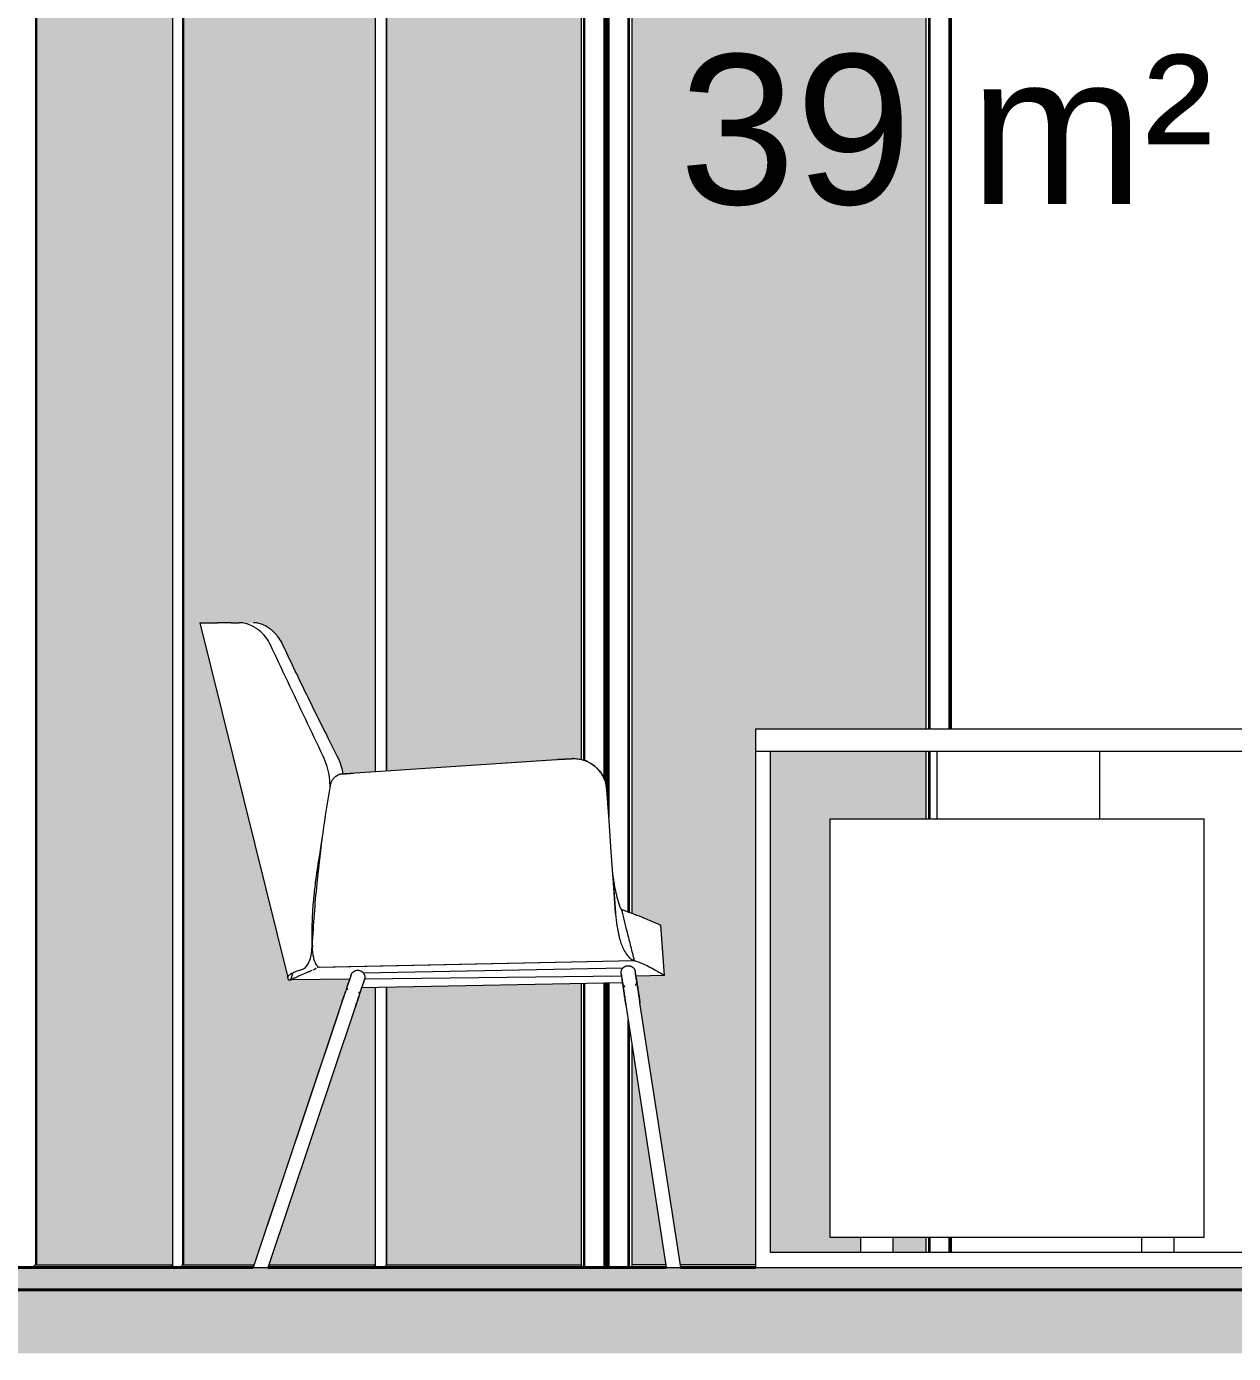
# Model space of a CAD drawing. Header units: millimetres. Extents: x -12186 to 152825, y -4386 to 9463.
# Drawn here: x 4589 to 6203, y -85 to 1689 of the extents above; entities that cross this region are included whole.
import ezdxf

# ---------------------------------------------------------------- set-up
doc = ezdxf.new("R2010")
doc.units = ezdxf.units.MM
doc.linetypes.add('1000 Dashed', pattern=[2, 1, -1])
for name, color, linetype, lineweight in [('A-AREA-IDEN', 2, 'Continuous', 5), ('A-FLOR', 192, 'Continuous', 9), ('A-FLOR-LEVL', 51, 'Continuous', 5), ('A-FLOR-PATT', 8, 'Continuous', 9), ('A-GLAZ-CURT', 52, 'Continuous', 5), ('A-GLAZ-CWMG', 51, 'Continuous', 5), ('I-FURN', 30, 'Continuous', 5), ('I-WALL', 2, 'Continuous', 9)]:
    doc.layers.add(name, color=color, linetype=linetype, lineweight=lineweight)
doc.styles.add('Arial_2', font='arial.ttf', dxfattribs={"height": 200})

# ---------------------------------------------------------------- blocks, each defined once
blk = doc.blocks.new('CHR01 - Operating Chair - CHR01 - Operating Chair-959927-Section A-A')
at = {"layer": 'I-FURN'}
for p, q in [((5365.8, 377.8), (5365, 376.7)), ((5368, 381.9), (5367, 380))]:
    blk.add_line(p, q, dxfattribs=at)
blk.add_ellipse((5331.9, 398.9), major_axis=(38.3, 11.7), ratio=0.99849, start_param=5.534312, end_param=5.569564, dxfattribs=at)
blk = doc.blocks.new('DSK05 - Client suite desking - 1600mm x 700mm x 720mm H_ 400mm x 500mm x 600mm H desk unit_ 50x20mm steel tubing and separator - Client suite desking-1039018-Section A-A')
at = {"layer": 'I-FURN'}
for p, q in [((5563.8, 750), (6263.8, 750)), ((5563.8, 750), (5563.8, 720)), ((6263.8, 720), (6263.8, 750)), ((5583.8, 720), (5563.8, 720)), ((5563.8, 720), (5563.8, 30)), ((5583.8, 50), (5583.8, 720)), ((6243.8, 720), (5583.8, 720)), ((5806.6, 630), (5806.6, 720)), ((6023.8, 720), (6023.8, 630)), ((6263.8, 720), (6243.8, 720)), ((6243.8, 720), (6243.8, 50)), ((6263.8, 30), (6263.8, 720)), ((5663.8, 630), (6163.8, 630)), ((5663.8, 70), (5663.8, 630)), ((6163.8, 70), (6163.8, 630)), ((6163.8, 70), (5663.8, 70)), ((5704.6, 50), (5704.6, 70)), ((5747.3, 70), (5747.3, 50)), ((6080.3, 50), (6080.3, 70)), ((6123, 70), (6123, 50)), ((6243.8, 50), (5583.8, 50)), ((5563.8, 30), (6263.8, 30))]:
    blk.add_line(p, q, dxfattribs=at)
blk = doc.blocks.new('Coalesse_Bindu_LowBackGuestChair - FABRIC-V197-Section A-A')
at = {"layer": 'I-FURN'}
for p, q in [((4820.9, 892.1), (4938.9, 417.9)), ((4820.9, 892.1), (4845.2, 892.1)), ((4863.1, 892.1), (4845.2, 892.1)), ((4863.1, 892.1), (4873.4, 892.1)), ((5317.9, 710.3), (5008.8, 689.7)), ((5317.9, 710.3), (5299.5, 709.1)), ((5299.5, 709.1), (5317.9, 710.3)), ((5300.1, 709.1), (5317.9, 710.3)), ((5012.7, 690), (5017.8, 690.3)), ((5373.2, 554.2), (5376.7, 503.6)), ((5442.1, 420.2), (5437.4, 487.5)), ((4974.2, 428.4), (4972, 427.6)), ((4976.8, 429.7), (4974.2, 428.4)), ((5402.1, 440.2), (4978, 430.9)), ((5402.1, 440.2), (4981.2, 431)), ((5387, 430.1), (5039.4, 423.3)), ((4939.4, 415.9), (4939.7, 414.6)), ((4939.7, 414.6), (4943.5, 414.6)), ((4945.4, 423.9), (4942.5, 414.5)), ((5021.6, 415.4), (4942.5, 414.5)), ((5019, 408.4), (5019.4, 409.7)), ((5021.1, 414.6), (5021.4, 415.5)), ((5037.7, 404.2), (5385.2, 411)), ((5037.7, 404.2), (5385.2, 411)), ((5040, 411.1), (5041.1, 414.4)), ((5385.2, 419.5), (5040.9, 415.6)), ((5384.4, 422.2), (5384.8, 419.8)), ((5442.1, 420.2), (5404, 419.7)), ((5037.4, 403.3), (5036.9, 402)), ((5011, 384.6), (4892.2, 30)), ((4912.3, 30), (5029.1, 378.6)), ((4912.3, 30), (5029.1, 378.6)), ((5011, 384.6), (5006.6, 371.4)), ((5390.7, 381), (5444.6, 30)), ((5390.7, 381), (5444.6, 30)), ((5463.9, 30), (5409.5, 383.9)), ((5463.9, 30), (5409.5, 383.9)), ((5006.4, 370.8), (4892.2, 30))]:
    blk.add_line(p, q, dxfattribs=at)
at = {"layer": 'I-FURN', "flags": 128}
for points in [[(5004.8, 713.8), (4999.1, 725.3), (4993.3, 736.8)], [(5376.7, 503.6), (5373.9, 544.5), (5371, 585.7), (5368.1, 627.3), (5365.2, 669.1)], [(4978.9, 565.7), (4979.9, 572.3), (4981, 578.9)], [(4962.3, 431.2), (4966.1, 436.2), (4969, 443.2), (4970.8, 452.1), (4971.5, 462.5)], [(5023.2, 420.9), (5023.3, 421.2), (5023.4, 421.6), (5023.6, 421.9), (5023.8, 422.3), (5024, 422.6), (5024.1, 422.9), (5024.4, 423.3), (5024.6, 423.6), (5024.8, 423.9), (5025.1, 424.2), (5025.3, 424.4), (5025.6, 424.7), (5025.9, 425), (5026.2, 425.2), (5026.5, 425.5), (5026.8, 425.7), (5027.1, 425.9), (5027.4, 426.1), (5027.7, 426.3), (5028.1, 426.4), (5028.4, 426.6), (5028.8, 426.8), (5029.1, 426.9), (5029.5, 427), (5029.9, 427.1), (5030.2, 427.2), (5030.6, 427.3), (5031, 427.3), (5031.4, 427.4), (5031.8, 427.4), (5032.1, 427.4), (5032.5, 427.4), (5032.9, 427.4), (5033.3, 427.3), (5033.7, 427.3), (5034, 427.2), (5034.4, 427.1), (5034.8, 427), (5035.1, 426.9), (5035.2, 426.9)], [(5035.2, 426.9), (5035.6, 426.8), (5035.9, 426.6), (5036.3, 426.5), (5036.6, 426.3), (5037, 426.1), (5037.3, 425.9), (5037.6, 425.7), (5037.9, 425.5), (5038.2, 425.2), (5038.5, 425), (5038.8, 424.7), (5039.1, 424.5), (5039.3, 424.2), (5039.6, 423.9), (5039.8, 423.6), (5040, 423.3), (5040.2, 423), (5040.4, 422.7), (5040.6, 422.3), (5040.8, 422), (5040.9, 421.6), (5041.1, 421.3), (5041.2, 420.9), (5041.3, 420.6), (5041.4, 420.2), (5041.5, 419.8), (5041.6, 419.4), (5041.7, 419.1), (5041.7, 418.7), (5041.7, 418.3), (5041.7, 417.9), (5041.7, 417.6), (5041.7, 417.2), (5041.7, 416.8), (5041.6, 416.4), (5041.6, 416), (5041.5, 415.7), (5041.4, 415.3), (5041.3, 414.9), (5041.2, 414.8)], [(5384.3, 422.6), (5384.3, 422.9), (5384.3, 423.3), (5384.2, 423.7), (5384.2, 424.1), (5384.2, 424.5), (5384.3, 424.8), (5384.3, 425.2), (5384.4, 425.6), (5384.4, 426), (5384.5, 426.4), (5384.6, 426.7), (5384.7, 427.1), (5384.9, 427.4), (5385, 427.8), (5385.2, 428.1), (5385.3, 428.5), (5385.5, 428.8), (5385.7, 429.1), (5385.9, 429.5), (5386.2, 429.8), (5386.4, 430.1), (5386.6, 430.4), (5386.9, 430.6), (5387.2, 430.9), (5387.4, 431.2), (5387.7, 431.4), (5388, 431.6), (5388.3, 431.9), (5388.7, 432.1), (5389, 432.3), (5389.3, 432.4), (5389.7, 432.6), (5390, 432.8), (5390.4, 432.9), (5390.7, 433), (5391.1, 433.2), (5391.5, 433.3), (5391.8, 433.3), (5392.2, 433.4), (5392.3, 433.4)], [(5392.3, 433.4), (5392.7, 433.5), (5393.1, 433.5), (5393.4, 433.5), (5393.8, 433.5), (5394.2, 433.5), (5394.6, 433.5), (5395, 433.5), (5395.3, 433.4), (5395.7, 433.3), (5396.1, 433.2), (5396.5, 433.1), (5396.8, 433), (5397.2, 432.9), (5397.5, 432.8), (5397.9, 432.6), (5398.2, 432.4), (5398.5, 432.2), (5398.9, 432), (5399.2, 431.8), (5399.5, 431.6), (5399.8, 431.4), (5400.1, 431.1), (5400.4, 430.9), (5400.6, 430.6), (5400.9, 430.3), (5401.1, 430), (5401.4, 429.7), (5401.6, 429.4), (5401.8, 429.1), (5402, 428.8), (5402.2, 428.4), (5402.4, 428.1), (5402.5, 427.8), (5402.7, 427.4), (5402.8, 427), (5402.9, 426.7), (5403, 426.3), (5403.1, 425.9), (5403.1, 425.6), (5403.2, 425.5)], [(4939.7, 414.6), (4939.4, 415.9), (4938.9, 417.9)], [(5023.2, 420.9), (5023.2, 420.9), (5023.1, 420.8), (5023.1, 420.6), (5023, 420.3), (5022.9, 420), (5022.8, 419.7), (5022.6, 419.2), (5022.5, 418.7), (5022.3, 418.2), (5022.1, 417.6), (5021.8, 416.9), (5021.6, 416.1), (5021.3, 415.3), (5021, 414.5), (5020.7, 413.5), (5020.4, 412.5), (5020, 411.5), (5019.7, 410.4), (5019.3, 409.3), (5018.9, 408.1), (5018.5, 406.9), (5018, 405.6), (5017.6, 404.3), (5017.1, 402.9), (5016.7, 401.5), (5016.2, 400.1), (5015.7, 398.6), (5015.2, 397.1), (5014.7, 395.6), (5014.2, 394), (5013.6, 392.4), (5013.1, 390.8), (5012.6, 389.2), (5012, 387.6), (5011.4, 385.9), (5011, 384.6)], [(5023, 420.4), (5021, 414.3), (5019.6, 410.1), (5018.8, 407.9)], [(5023, 420.4), (5023.1, 420.6), (5023.1, 420.8), (5023.2, 420.9), (5023.2, 420.9)], [(5029.1, 378.6), (5029.6, 380.2), (5030.2, 381.9), (5030.7, 383.5), (5031.3, 385.1), (5031.8, 386.7), (5032.3, 388.3), (5032.9, 389.9), (5033.4, 391.4), (5033.9, 392.9), (5034.4, 394.3), (5034.8, 395.8), (5035.3, 397.2), (5035.8, 398.5), (5036.2, 399.8), (5036.6, 401.1), (5037, 402.3), (5037.4, 403.5), (5037.8, 404.6), (5038.2, 405.7), (5038.5, 406.7), (5038.8, 407.7), (5039.1, 408.6), (5039.4, 409.4), (5039.7, 410.2), (5039.9, 411), (5040.2, 411.7), (5040.4, 412.3), (5040.6, 412.8), (5040.7, 413.3), (5040.9, 413.7), (5041, 414.1), (5041.1, 414.4), (5041.1, 414.6), (5041.2, 414.7), (5041.2, 414.8), (5041.2, 414.8)], [(5037.1, 402.4), (5038, 405.3), (5039.3, 409.1)], [(5041.2, 414.8), (5041.2, 414.8), (5041.2, 414.7), (5041.1, 414.5), (5041.1, 414.4)], [(5384.3, 422.6), (5384.3, 422.5), (5384.4, 422.4), (5384.4, 422.2), (5384.4, 422), (5384.5, 421.6), (5384.5, 421.2), (5384.6, 420.7), (5384.7, 420.1), (5384.8, 419.5), (5384.9, 418.8), (5385, 418), (5385.2, 417.1), (5385.3, 416.2), (5385.5, 415.2), (5385.6, 414.1), (5385.8, 413), (5386, 411.8), (5386.2, 410.6), (5386.4, 409.3), (5386.6, 407.9), (5386.8, 406.5), (5387, 405.1), (5387.3, 403.6), (5387.5, 402), (5387.7, 400.4), (5388, 398.7), (5388.3, 397.1), (5388.5, 395.3), (5388.8, 393.6), (5389.1, 391.8), (5389.3, 390), (5389.6, 388.2), (5389.9, 386.3), (5390.2, 384.4), (5390.5, 382.5), (5390.7, 381)], [(5384.4, 422.2), (5384.4, 422.4), (5384.3, 422.5), (5384.3, 422.6)], [(5385, 418), (5385.7, 413.5), (5386, 411.4)], [(5386.1, 411.2), (5385.9, 412.4), (5385.5, 414.7)], [(5389.7, 405.1), (5389.4, 405.3), (5389.2, 405.6), (5388.9, 405.8), (5388.6, 406.1), (5388.3, 406.4), (5388.1, 406.7), (5387.9, 407), (5387.6, 407.3), (5387.4, 407.6), (5387.2, 407.9), (5387.1, 408.3), (5386.9, 408.6), (5386.7, 409), (5386.6, 409.3), (5386.5, 409.7), (5386.3, 410), (5386.2, 410.4), (5386.2, 410.8), (5386.1, 411.1)], [(5387, 405.4), (5386.8, 406.8), (5386.5, 408.2), (5386.3, 409.6), (5386.1, 410.9)], [(5405, 413.8), (5405, 413.4), (5405, 413), (5405, 412.6), (5405, 412.2), (5405, 411.9), (5404.9, 411.5), (5404.9, 411.1), (5404.8, 410.7), (5404.7, 410.4), (5404.6, 410), (5404.5, 409.6), (5404.4, 409.3), (5404.2, 408.9), (5404.1, 408.6), (5403.9, 408.2), (5403.7, 407.9), (5403.5, 407.6), (5403.3, 407.3), (5403.1, 406.9)], [(5403.2, 425.5), (5403.2, 425.4), (5403.2, 425.3), (5403.2, 425.1), (5403.2, 425.1)], [(5409.5, 383.9), (5409.2, 385.8), (5409, 387.7), (5408.7, 389.6), (5408.4, 391.5), (5408.1, 393.3), (5407.8, 395.1), (5407.6, 396.9), (5407.3, 398.6), (5407, 400.3), (5406.8, 402), (5406.5, 403.6), (5406.3, 405.2), (5406, 406.8), (5405.8, 408.3), (5405.6, 409.7), (5405.4, 411.1), (5405.2, 412.5), (5405, 413.8), (5404.8, 415), (5404.6, 416.2), (5404.4, 417.3), (5404.3, 418.3), (5404.1, 419.3), (5404, 420.2), (5403.8, 421), (5403.7, 421.8), (5403.6, 422.5), (5403.5, 423.1), (5403.4, 423.7), (5403.4, 424.2), (5403.3, 424.6), (5403.2, 424.9), (5403.2, 425.2), (5403.2, 425.3), (5403.2, 425.4), (5403.2, 425.5)], [(5404.9, 414.1), (5404.7, 415.3), (5404.2, 418.9), (5403.3, 424.9), (5403.2, 425.1)], [(5403.9, 420.5), (5404.1, 419.1), (5404.7, 415.4), (5404.9, 414.1)], [(5404.6, 415.9), (5404.8, 414.7), (5405, 413.5), (5405.2, 412.2), (5405.4, 410.8), (5405.6, 409.4), (5405.9, 408), (5406.1, 406.4), (5406.3, 404.9)], [(5011, 384.6), (5011.6, 386.3), (5012.1, 387.9), (5012.7, 389.6), (5013.2, 391.2), (5013.8, 392.8), (5014.3, 394.4), (5014.8, 395.9), (5015.3, 397.4), (5015.8, 398.9)], [(5018.7, 401.3), (5018.6, 401.7), (5018.5, 402.1), (5018.4, 402.4), (5018.3, 402.8), (5018.2, 403.2), (5018.2, 403.6), (5018.2, 404), (5018.2, 404.3), (5018.2, 404.7), (5018.2, 405.1), (5018.2, 405.5), (5018.3, 405.9), (5018.3, 406.2), (5018.4, 406.6), (5018.5, 407), (5018.6, 407.3)], [(5034.2, 394), (5033.8, 392.6), (5033.3, 391.1), (5032.8, 389.5), (5032.2, 388), (5031.7, 386.4), (5031.2, 384.8), (5030.6, 383.1), (5030.1, 381.5), (5029.5, 379.9), (5029.1, 378.6)], [(5036.6, 401), (5036.5, 400.7), (5036.3, 400.3), (5036.1, 400), (5035.9, 399.7), (5035.7, 399.3), (5035.5, 399), (5035.3, 398.7), (5035.1, 398.4), (5034.8, 398.1), (5034.6, 397.8), (5034.3, 397.6), (5034, 397.3), (5033.7, 397), (5033.4, 396.8), (5033.1, 396.6)], [(5390.7, 381), (5390.4, 382.9), (5390.1, 384.8), (5389.8, 386.7), (5389.6, 388.6), (5389.3, 390.4), (5389, 392.2), (5388.7, 394), (5388.5, 395.7), (5388.2, 397.4), (5387.9, 399.1), (5387.7, 400.7), (5387.4, 402.3), (5387.2, 403.9)], [(5406.4, 404.6), (5406.6, 403.3), (5406.8, 401.6), (5407.1, 400), (5407.3, 398.2), (5407.6, 396.5), (5407.9, 394.7), (5408.2, 392.9), (5408.4, 391), (5408.7, 389.2), (5409, 387.3), (5409.3, 385.4), (5409.5, 383.9)], [(4892.2, 30), (4892.8, 30), (4894, 30), (4895.6, 30), (4897.5, 30), (4899.8, 30), (4902.2, 30)], [(4902.2, 30), (4904.6, 30), (4906.9, 30), (4908.9, 30), (4910.5, 30), (4911.6, 30), (4912.2, 30)], [(5444.7, 30), (5445.2, 30), (5446.3, 30), (5447.9, 30), (5449.8, 30), (5451.9, 30), (5454.2, 30)], [(5454.2, 30), (5456.6, 30), (5458.7, 30), (5460.6, 30), (5462.2, 30), (5463.3, 30), (5463.8, 30)]]:
    blk.add_lwpolyline(points, dxfattribs=at)
at = {"layer": 'I-FURN'}
blk.add_ellipse((5299.8, 1639.1), major_axis=(402.5, 1221.1), ratio=0.234881, start_param=3.352915, end_param=3.366332, dxfattribs=at)
for points, knots in [([(4894.2, 886), (4891.8, 887.3), (4888.2, 889), (4883.3, 890.7), (4878.7, 891.8), (4875.4, 892.1), (4873.4, 892.1)], [-1, -1, -1, -1, -0.666667, -0.5, -0.333333, 0, 0, 0, 0]), ([(4931.7, 863.2), (4930.3, 866.3), (4927.7, 870.7), (4924, 875.3), (4921.8, 877.8), (4920.1, 879.5), (4918.3, 881.2), (4915.8, 883.3), (4911.3, 886.5), (4907.5, 888.5), (4904.9, 889.6)], [0, 0, 0, 0, 0.25, 0.375, 0.4375, 0.5, 0.5625, 0.625, 0.75, 1, 1, 1, 1]), ([(4995.2, 671.1), (4995.3, 675.8), (4994.4, 690.5), (4990.1, 704.8), (4985.9, 713.8)], [-0.7379624, -0.7379624, -0.7379624, -0.7379624, -0.5, 0, 0, 0, 0]), ([(5012.9, 689.8), (5012.2, 693.5), (5010.2, 701.7), (5007, 709.5), (5004.8, 713.8)], [-0.4476971, -0.4476971, -0.4476971, -0.4476971, -0.25, 0, 0, 0, 0]), ([(5317.9, 710.3), (5319, 710.4), (5321.3, 710.5), (5324.7, 710.3), (5328.1, 709.9), (5331, 709.3), (5333.3, 708.7), (5335, 708.1), (5336.7, 707.5), (5339, 706.6), (5340.6, 705.8), (5341.7, 705.2)], [0, 0, 0, 0, 0.142857, 0.285714, 0.428571, 0.571429, 0.642857, 0.714286, 0.785714, 0.857143, 1, 1, 1, 1]), ([(5356.9, 691.9), (5356.3, 692.8), (5354.9, 694.6), (5353.4, 696.3), (5352.5, 697.1)], [-0.4690345, -0.4690345, -0.4690345, -0.4690345, -0.4, -0.3215841, -0.3215841, -0.3215841, -0.3215841]), ([(4998.8, 682.4), (4999.2, 683), (4999.8, 683.8), (5000.7, 684.8), (5001.5, 685.5), (5002.2, 686.2), (5003, 686.8), (5003.8, 687.3), (5004.7, 687.9), (5005.4, 688.4), (5006, 688.7), (5006.2, 688.8), (5006.5, 688.9), (5006.9, 689.1), (5007.3, 689.3), (5007.6, 689.4), (5007.7, 689.4), (5008, 689.5), (5008.4, 689.6), (5008.7, 689.7), (5008.8, 689.7)], [0, 0, 0, 0, 0.142857, 0.214286, 0.285714, 0.357143, 0.428571, 0.5, 0.571429, 0.678571, 0.705357, 0.71875, 0.732143, 0.785714, 0.839286, 0.852679, 0.866071, 0.892857, 0.946429, 1, 1, 1, 1]), ([(5012.8, 690), (5014.5, 690.1), (5019.1, 690.4), (5023.6, 690.7), (5026.3, 690.9)], [0.2157799, 0.2157799, 0.2157799, 0.2157799, 0.5, 1, 1, 1, 1]), ([(5362.2, 682.3), (5362.1, 682.4), (5361.3, 684.6), (5360.2, 686.8), (5359, 688.7)], [-0.7049321, -0.7049321, -0.7049321, -0.7049321, -0.7, -0.5505841, -0.5505841, -0.5505841, -0.5505841]), ([(5362.2, 682.3), (5361.6, 683.8), (5360.6, 686), (5359.4, 688.1), (5359, 688.7)], [0.2950679, 0.2950679, 0.2950679, 0.2950679, 0.4, 0.4494159, 0.4494159, 0.4494159, 0.4494159]), ([(4971.9, 466.3), (4972.7, 479.8), (4974.5, 507), (4978.8, 555.2), (4985.5, 610.9), (4992, 652.9), (4995.6, 674)], [0, 0, 0, 0, 0.2, 0.4, 0.7, 1, 1, 1, 1]), ([(5385.2, 508.7), (5385.7, 508.5), (5386.8, 508), (5388, 507.5), (5388.7, 507.3)], [0.0380161, 0.0380161, 0.0380161, 0.0380161, 0.5, 1, 1, 1, 1]), ([(5390.2, 506.7), (5395.6, 504.8), (5405.5, 501.1), (5421.3, 494.8), (5434.1, 489.1), (5437.4, 487.5), (5437.4, 487.5)], [0, 0, 0, 0, 0.0833333, 0.1666667, 0.3333333, 0.5, 0.5, 0.5, 0.5]), ([(5378.5, 487.8), (5379.4, 481.3), (5381.9, 469), (5388.1, 452.4), (5393.8, 445.2), (5397.4, 442.7)], [-1, -1, -1, -1, -0.7, -0.4, 0, 0, 0, 0]), ([(4981.2, 431), (4980, 431.5), (4978.3, 432.9), (4976.3, 435.9), (4975.1, 438.6), (4974.1, 441.4), (4973.3, 444.2), (4972.7, 447.3), (4972.2, 450.7), (4971.9, 454.4), (4971.7, 459.4), (4971.8, 463.5), (4971.9, 466.3)], [0, 0, 0, 0, 0.2, 0.3, 0.4, 0.475, 0.55, 0.625, 0.7, 0.775, 0.85, 1, 1, 1, 1]), ([(5442.1, 420.2), (5442.1, 420.2), (5439.8, 421.6), (5431.7, 426.3), (5426, 429.5), (5422.7, 431.3)], [0.5, 0.5, 0.5, 0.5, 0.75, 0.875, 1, 1, 1, 1]), ([(4966.4, 425.3), (4959.4, 422.2), (4948.4, 417.2), (4942.4, 414.4), (4942.4, 414.4), (4942.8, 414.6)], [0, 0, 0, 0, 0.2222222, 0.4444444, 0.5555556, 0.5555556, 0.5555556, 0.5555556]), ([(5040.5, 413.8), (5040.4, 413.2), (5040.3, 412.3), (5040, 411.3), (5039.8, 410.7), (5039.7, 410.5), (5039.7, 410.3)], [0, 0, 0, 0, 0.0555556, 0.0833333, 0.0972222, 0.1111111, 0.1111111, 0.1111111, 0.1111111]), ([(5384.7, 420.6), (5384.8, 419.9), (5384.9, 419.2), (5385.1, 418.5), (5385.1, 418.4)], [-1, -1, -1, -1, -0.94444444, -0.93437121, -0.93437121, -0.93437121, -0.93437121])]:
    blk.add_open_spline(points, degree=3, knots=knots, dxfattribs=at)
for points in [[(4904.9, 889.6), (4902.7, 890.5), (4898.4, 891.8), (4894.5, 892.1), (4892.7, 892.1)], [(4900.6, 881.6), (4899.6, 882.4), (4897.5, 884), (4895.3, 885.3), (4894.2, 886)], [(4915.1, 863.2), (4913.4, 866.8), (4909.2, 873.6), (4903.6, 879.2), (4900.6, 881.6)], [(4985.9, 713.8), (4978, 730.4), (4962.2, 763.6), (4938.6, 813.4), (4922.9, 846.6), (4915.1, 863.2)], [(4993.3, 736.8), (4982.7, 757.7), (4961.9, 799.8), (4941.7, 842), (4931.7, 863.2)], [(5321.1, 710.4), (5320.1, 710.4), (5319, 710.4), (5317.9, 710.3)], [(5317.9, 710.3), (5319, 710.4), (5320.2, 710.4), (5321.3, 710.4)], [(5321.1, 710.4), (5320.1, 710.4), (5319, 710.4), (5317.9, 710.3)], [(5340.5, 705.8), (5339.5, 706.3), (5337.4, 707.3), (5335.2, 708), (5334.2, 708.4)], [(5340.5, 705.8), (5339.5, 706.3), (5337.4, 707.3), (5335.2, 708), (5334.2, 708.4)], [(5341.7, 705.2), (5348.3, 701.7), (5359.8, 691.2), (5364.7, 676.5), (5365.2, 669.1)], [(5349.8, 699.7), (5347.9, 701.3), (5345.9, 702.8), (5343.7, 704.1)], [(5349.8, 699.7), (5347.9, 701.3), (5345.9, 702.8), (5343.7, 704.1)], [(5356.9, 691.9), (5355.6, 693.8), (5354.1, 695.5), (5352.5, 697.1)], [(4995.6, 674), (4995.9, 675.5), (4996.7, 678.4), (4998, 681.1), (4998.8, 682.4)], [(5008.8, 689.7), (5011.9, 689.9), (5017.9, 690.3), (5023.6, 690.7), (5026.3, 690.9)], [(5365.2, 669.1), (5365, 672.1), (5364.4, 675.2), (5363.6, 678.2)], [(5365.2, 669.1), (5365, 672.1), (5364.4, 675.2), (5363.6, 678.2)], [(4981, 578.9), (4982.2, 587.1), (4983.6, 595.4), (4984.9, 603.6)], [(4971.4, 472.5), (4971.3, 479.8), (4971.4, 494.7), (4972.9, 518), (4975.4, 541.7), (4977.6, 557.7), (4978.9, 565.7)], [(5382.5, 513.2), (5380.1, 520.9), (5376.1, 536.3), (5373.6, 551.8), (5372.8, 559.5)], [(5376.7, 503.6), (5376.9, 501), (5377.4, 495.7), (5378.1, 490.4), (5378.5, 487.8)], [(5385, 508.8), (5384.9, 508.9), (5384.5, 509.1), (5384, 509.8), (5383.4, 510.7), (5382.9, 511.9), (5382.7, 512.7), (5382.5, 513.2)], [(5392.6, 478.1), (5391.3, 483.2), (5388.8, 493.5), (5386.3, 503.7), (5385, 508.8)], [(5392.6, 478.1), (5391.3, 483.2), (5388.8, 493.5), (5386.3, 503.7), (5385, 508.8)], [(5388.7, 507.3), (5389, 507.2), (5389.5, 507), (5390, 506.8), (5390.2, 506.7)], [(4971.5, 466.9), (4971.5, 467.8), (4971.4, 469.7), (4971.4, 471.6), (4971.4, 472.5)], [(4971.5, 462.5), (4971.5, 463.2), (4971.5, 464.7), (4971.5, 466.2), (4971.5, 466.9)], [(4971.5, 462.5), (4971.6, 461.2), (4971.7, 460), (4971.8, 458.8)], [(5402.1, 440.2), (5400.6, 446.6), (5397.5, 459.2), (5394.3, 471.8), (5392.6, 478.1)], [(5402.1, 440.2), (5400.6, 446.6), (5397.5, 459.2), (5394.3, 471.8), (5392.6, 478.1)], [(4942.6, 422.6), (4944.1, 423.6), (4948.1, 425.5), (4953.9, 427.4), (4957.3, 428.4)], [(4957.3, 428.4), (4958.2, 428.6), (4959.8, 429.3), (4961.4, 430.5), (4962.3, 431.2)], [(5397.4, 442.7), (5398.2, 442.1), (5399.8, 441.2), (5401.3, 440.5), (5402.1, 440.2)], [(5422.7, 431.3), (5419.9, 432.9), (5413.6, 435.9), (5406.1, 438.8), (5402.1, 440.2)], [(4938.9, 417.9), (4938.7, 418.5), (4939.2, 420), (4941.2, 421.6), (4942.6, 422.6)], [(5384.7, 421.3), (5384.7, 421), (5384.7, 420.8), (5384.7, 420.6)], [(5385, 419.2), (5385, 419.6), (5385, 420.1), (5385, 420.6)]]:
    blk.add_open_spline(points, degree=3, dxfattribs=at)
blk = doc.blocks.new('System Panel - Glazed-1545070-Section A-A')
at = {"layer": 'A-GLAZ-CURT'}
h = blk.add_hatch(color=256, dxfattribs=at)
h.paths.add_polyline_path([(5070.8, 33.7), (5331.2, 33.7), (5331.2, 410.1), (5070.8, 404.6), (5070.8, 72.6)])
h.paths.add_polyline_path([(5070.8, 693.8), (5327.9, 709.8), (5331.2, 710.4), (5331.2, 2571.3), (5070.8, 2571.3), (5070.8, 693.9)])
for p, q in [((5070.8, 2571.3), (5070.8, 693.8)), ((5070.8, 404.6), (5070.8, 33.7))]:
    blk.add_line(p, q, dxfattribs=at)
blk = doc.blocks.new('Rectangular Mullion - Clarity Aluminium Bottom Frame-1545066-Section A-A')
at = {"layer": 'A-GLAZ-CWMG'}
for p, q in [((5070, 33.7), (5068.6, 30)), ((5070, 33.7), (5331.7, 33.7)), ((5332, 30), (5331.7, 33.7))]:
    blk.add_line(p, q, dxfattribs=at)
blk = doc.blocks.new('System Panel - Glazed-1545071-Section A-A')
at = {"layer": 'A-GLAZ-CURT'}
h = blk.add_hatch(color=256, dxfattribs=at)
h.paths.add_polyline_path([(5055.3, 30), (5055.3, 404.7), (5037.5, 403.7), (4913.4, 33.7), (5055.3, 33.7), (5055.3, 30)])
h.paths.add_polyline_path([(4799.8, 33.7), (4893.5, 33.7), (5020.7, 415.5), (4942.6, 414.9), (4939.3, 416.3), (4820.9, 892.1), (4900.1, 891), (4905.2, 889.4), (4917.4, 881.6), (4923.7, 875.3), (4929.6, 866.9), (4933.7, 859.1), (4996.8, 729.7), (5010.2, 700.7), (5013.4, 689.8), (5055.3, 693.5), (5055.3, 2571.3), (4799.3, 2571.3), (4799.3, 33.7)])
blk.add_line((4799.3, 2571.3), (4799.3, 33.7), dxfattribs=at)
blk = doc.blocks.new('Rectangular Mullion - Clarity Aluminium Bottom Frame-1545068-Section A-A')
at = {"layer": 'A-GLAZ-CWMG'}
for p, q in [((4798, 33.7), (4795.1, 30)), ((4795.1, 30), (4795.5, 30)), ((4798, 33.7), (4893.5, 33.7)), ((4913.4, 33.7), (5055.3, 33.7)), ((5053.9, 30), (5055.3, 33.7)), ((5055.3, 33.7), (5055.3, 30))]:
    blk.add_line(p, q, dxfattribs=at)
blk = doc.blocks.new('System Panel - Glazed-1456966-Section A-A')
at = {"layer": 'A-GLAZ-CURT'}
blk.add_hatch(color=256, dxfattribs=at).paths.add_polyline_path([(4784.4, 30), (4784.6, 31.1), (4784.4, 2571.3), (4602.7, 2571.3), (4602.7, 33.7), (4784.4, 33.7), (4784.4, 30)])
blk.add_line((4602.7, 2571.3), (4602.7, 33.7), dxfattribs=at)
blk = doc.blocks.new('Rectangular Mullion - Clarity Aluminium Bottom Frame-1456952-Section A-A')
at = {"layer": 'A-GLAZ-CWMG'}
for p, q in [((4601.1, 33.7), (4597.1, 30)), ((4601.1, 33.7), (4784.4, 33.7)), ((4781.5, 30), (4784.4, 33.7)), ((4784.4, 33.7), (4784.4, 31.1))]:
    blk.add_line(p, q, dxfattribs=at)
blk = doc.blocks.new('Rectangular Mullion - Clarity Aluminium Mid Frame-V200-Section A-A')
at = {"layer": 'A-GLAZ-CWMG'}
blk.add_line((4601.3, 2571.3), (4601.3, 33.7), dxfattribs=at)
blk = doc.blocks.new('Rectangular Mullion - Clarity Aluminium Mid Frame-V201-Section A-A')
at = {"layer": 'A-GLAZ-CWMG'}
for p, q in [((4784.6, 2605), (4784.6, 31.1)), ((4798.1, 2571.3), (4798.1, 33.7))]:
    blk.add_line(p, q, dxfattribs=at)
blk = doc.blocks.new('Rectangular Mullion - Clarity Aluminium Mid Frame-V202-Section A-A')
at = {"layer": 'A-GLAZ-CWMG'}
for p, q in [((5055.3, 2571.2), (5055.3, 692.8)), ((5070, 2571.3), (5070, 693.8)), ((5055.3, 404.6), (5055.3, 33.8)), ((5070, 404.6), (5070, 33.7))]:
    blk.add_line(p, q, dxfattribs=at)
blk = doc.blocks.new('Rectangular Mullion - Clarity Aluminium Bottom Frame-1456970-Section A-A')
at = {"layer": 'A-GLAZ-CWMG'}
for p, q in [((5334.4, 708.3), (5334.4, 2605)), ((5335.7, 707.8), (5335.7, 2605)), ((5361.6, 683), (5361.6, 2605)), ((5362.4, 681.3), (5362.4, 2605)), ((5363.9, 676.5), (5363.9, 2605)), ((5364.4, 673.3), (5364.4, 2605)), ((5364.9, 670.5), (5364.9, 2605)), ((5364.9, 670.6), (5364.9, 2605)), ((5331.2, 709.2), (5331.2, 2571.3)), ((5331.2, 33.7), (5331.2, 410.2)), ((5334.4, 30), (5334.4, 410.2)), ((5335.7, 30), (5335.7, 410.3)), ((5361.6, 30), (5361.6, 410.8)), ((5362.4, 30), (5362.4, 410.8)), ((5363.9, 30), (5363.9, 410.8)), ((5364.4, 30), (5364.4, 410.8)), ((5364.9, 30), (5364.9, 410.8)), ((5364.9, 30), (5364.9, 410.8))]:
    blk.add_line(p, q, dxfattribs=at)
blk = doc.blocks.new('System Panel - Glazed-1544942-Section A-A')
at = {"layer": 'A-GLAZ-CURT'}
h = blk.add_hatch(color=256, dxfattribs=at)
h.paths.add_polyline_path([(5399, 33.7), (5444.1, 33.7), (5399, 327.4), (5399, 39.4)])
h.paths.add_polyline_path([(5557.3, 33.7), (5563.8, 33.7), (5563.8, 750), (5791.6, 750), (5791.6, 2571.3), (5399, 2571.3), (5399, 503.5), (5431.3, 490.3), (5437.4, 487.5), (5442.1, 420.2), (5404.1, 419.4), (5416.5, 338.2), (5463.8, 33.7), (5522.9, 33.7)])
h.paths.add_polyline_path([(5663.8, 50), (5704.6, 50), (5704.6, 70), (5663.8, 70), (5663.8, 630), (5791.6, 630), (5791.6, 720), (5583.8, 720), (5583.8, 50), (5660.6, 50)])
h.paths.add_polyline_path([(5791.6, 50), (5791.6, 70), (5747.3, 70), (5747.3, 50), (5763.9, 50)])
blk = doc.blocks.new('Rectangular Mullion - Clarity Aluminium Bottom Frame-1544941-Section A-A')
at = {"layer": 'A-GLAZ-CWMG'}
for p, q in [((5399, 30), (5399, 33.7)), ((5444.1, 33.7), (5399, 33.7)), ((5563.8, 33.7), (5463.2, 33.7))]:
    blk.add_line(p, q, dxfattribs=at)
blk = doc.blocks.new('Rectangular Mullion - Clarity Aluminium Top Frame-V208-Section A-A')
at = {"layer": 'A-GLAZ-CWMG'}
for p, q in [((5795.3, 2605), (5795.3, 750)), ((5796.8, 2605), (5796.8, 750)), ((5822.7, 750), (5822.7, 2605)), ((5823.3, 750), (5823.3, 2605)), ((5823.9, 2605), (5823.9, 750)), ((5824.7, 2605), (5824.7, 750)), ((5791.6, 2571.3), (5791.6, 750)), ((5791.6, 720), (5791.6, 630)), ((5795.3, 720), (5795.3, 630)), ((5796.8, 720), (5796.8, 630)), ((5791.6, 70), (5791.6, 50)), ((5795.3, 70), (5795.3, 50)), ((5796.8, 70), (5796.8, 50)), ((5822.7, 50), (5822.7, 70)), ((5823.3, 50), (5823.3, 70)), ((5823.9, 70), (5823.9, 50)), ((5824.7, 70), (5824.7, 50))]:
    blk.add_line(p, q, dxfattribs=at)
blk = doc.blocks.new('Rectangular Mullion - Clarity Aluminium Bottom Frame-V210-Section A-A')
at = {"layer": 'A-GLAZ-CWMG'}
for p, q in [((5365.3, 2605), (5365.3, 667.6)), ((5365.9, 659), (5365.9, 2605)), ((5366.7, 647.8), (5366.7, 2605)), ((5367.3, 2605), (5367.3, 639.2)), ((5367.8, 2605), (5367.8, 631.9)), ((5393.8, 505.4), (5393.8, 2605)), ((5395.3, 504.9), (5395.3, 2605)), ((5399, 504.2), (5399, 2571.3)), ((5365.3, 410.8), (5365.3, 30)), ((5365.9, 30), (5365.9, 410.8)), ((5366.7, 30), (5366.7, 410.9)), ((5367.3, 410.9), (5367.3, 30)), ((5367.8, 410.9), (5367.8, 30)), ((5393.8, 30), (5393.8, 361)), ((5395.3, 30), (5395.3, 351.3)), ((5399, 33.7), (5399, 327.4))]:
    blk.add_line(p, q, dxfattribs=at)

msp = doc.modelspace()

# ---------------------------------------------------------------- hatches: boundary and pattern name
at = {"layer": 'A-FLOR-PATT'}
for points in [[(1438.7, 0), (7548.7, 0), (7548.7, 30), (1438.7, 30)], [(1438.7, -85), (7548.7, -85), (7548.7, 0), (1438.7, 0), (1438.7, -60.2)]]:
    msp.add_hatch(color=9, dxfattribs=at).paths.add_polyline_path(points)

# ---------------------------------------------------------------- linework, layer by layer
at = {"layer": 'A-FLOR', "color": 55, "lineweight": 40}
for p, q in [((4892.2, 30), (1438.7, 30)), ((5444.7, 30), (4912.2, 30)), ((5563.8, 30), (5463.8, 30)), ((7548.7, 0), (1438.7, 0))]:
    msp.add_line(p, q, dxfattribs=at)
at = {"layer": 'A-FLOR-LEVL', "linetype": '1000 Dashed'}
msp.add_line((-12186, 0), (32340.6, 0), dxfattribs=at)
at = {"layer": 'I-WALL'}
for p, q in [((5825.3, 2605), (5825.3, 750)), ((5825.3, 70), (5825.3, 50))]:
    msp.add_line(p, q, dxfattribs=at)

# ---------------------------------------------------------------- block references
at = {"layer": 'A-GLAZ-CURT'}
for name in ['System Panel - Glazed-1456966-Section A-A', 'System Panel - Glazed-1545071-Section A-A', 'System Panel - Glazed-1545070-Section A-A', 'System Panel - Glazed-1544942-Section A-A']:
    msp.add_blockref(name, (0, 0), dxfattribs=at)
at = {"layer": 'A-GLAZ-CWMG'}
for name in ['Rectangular Mullion - Clarity Aluminium Mid Frame-V200-Section A-A', 'Rectangular Mullion - Clarity Aluminium Mid Frame-V201-Section A-A', 'Rectangular Mullion - Clarity Aluminium Mid Frame-V202-Section A-A', 'Rectangular Mullion - Clarity Aluminium Bottom Frame-1456970-Section A-A', 'Rectangular Mullion - Clarity Aluminium Bottom Frame-V210-Section A-A', 'Rectangular Mullion - Clarity Aluminium Top Frame-V208-Section A-A', 'Rectangular Mullion - Clarity Aluminium Bottom Frame-1456952-Section A-A', 'Rectangular Mullion - Clarity Aluminium Bottom Frame-1545068-Section A-A', 'Rectangular Mullion - Clarity Aluminium Bottom Frame-1545066-Section A-A', 'Rectangular Mullion - Clarity Aluminium Bottom Frame-1544941-Section A-A']:
    msp.add_blockref(name, (0, 0), dxfattribs=at)
at = {"layer": 'I-FURN'}
for name in ['Coalesse_Bindu_LowBackGuestChair - FABRIC-V197-Section A-A', 'DSK05 - Client suite desking - 1600mm x 700mm x 720mm H_ 400mm x 500mm x 600mm H desk unit_ 50x20mm steel tubing and separator - Client suite desking-1039018-Section A-A', 'CHR01 - Operating Chair - CHR01 - Operating Chair-959927-Section A-A']:
    msp.add_blockref(name, (0, 0), dxfattribs=at)

# ---------------------------------------------------------------- texts
at = {"layer": 'A-AREA-IDEN', "insert": (5462, 1651.8), "char_height": 200, "width": 881.856, "attachment_point": 1, "style": 'Arial_2'}
msp.add_mtext('39 m²', dxfattribs=at)

doc.saveas('drawing.dxf')
